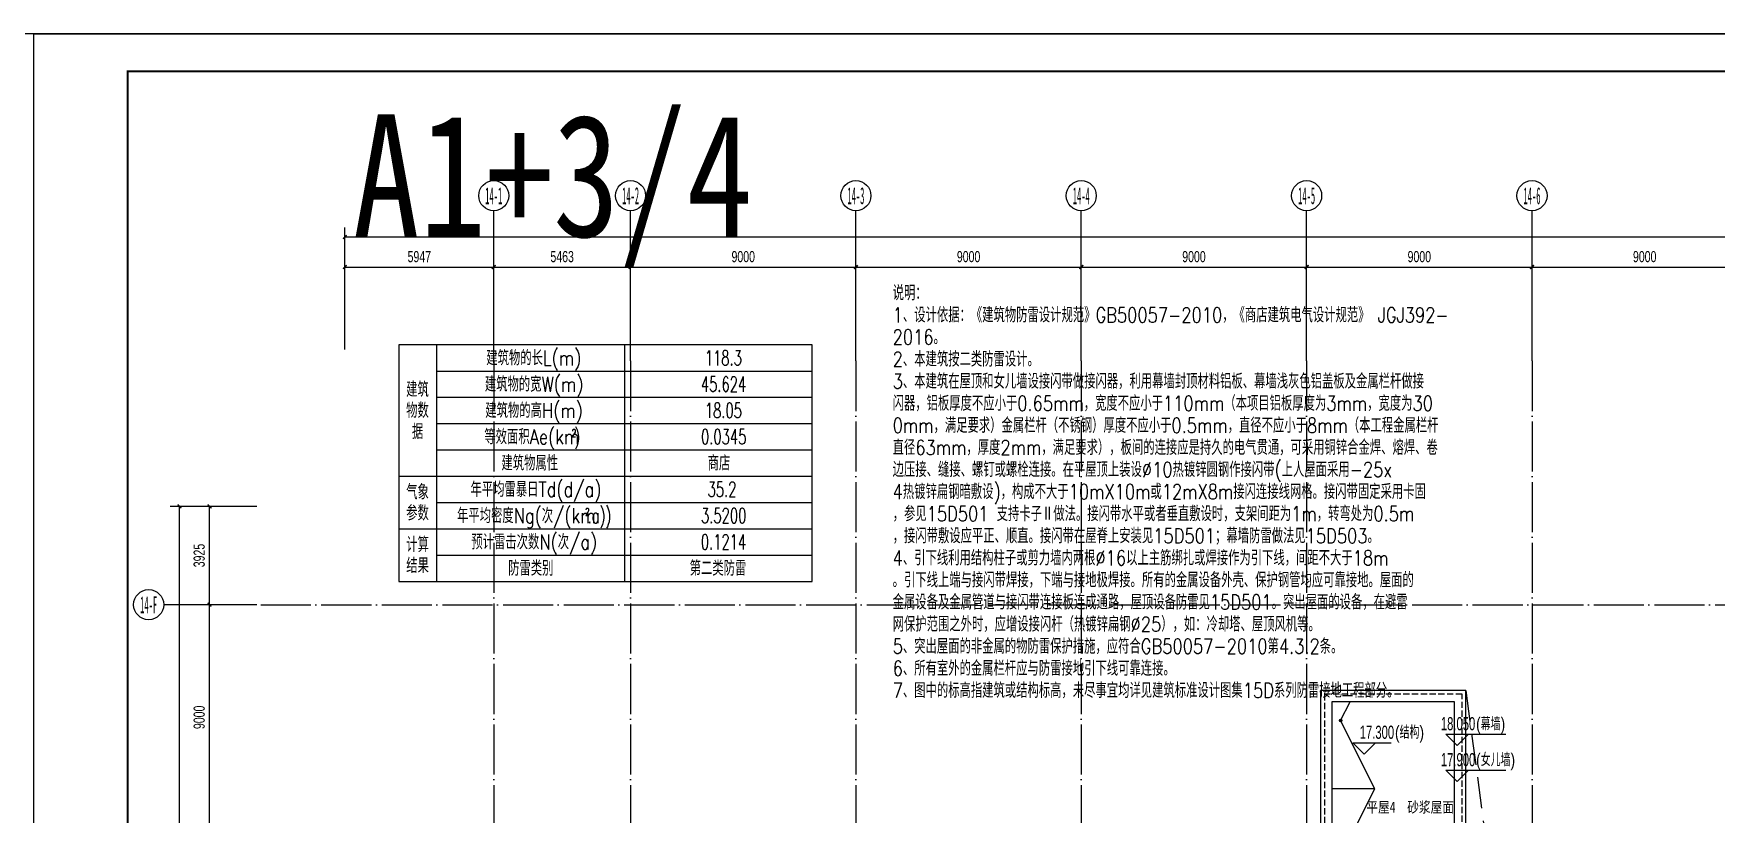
# Model space of a CAD drawing. Extents: x -233336 to 840473, y -28113 to 330904.
# Drawn here: x 671546 to 738745, y 297118 to 328295 of the extents above; entities that cross this region are included whole.
import ezdxf
from ezdxf.enums import TextEntityAlignment as Align
from ezdxf.xclip import XClip

# ---------------------------------------------------------------- set-up
doc = ezdxf.new("R2010")
doc.units = 0
doc.header["$LTSCALE"] = 1000
doc.header["$XCLIPFRAME"] = 2
for name, pattern in [('104-14# 核心筒$0$DOTE', [2.42, 2, -0.2, 0.02, -0.2]), ('X-104 14#平面$0$109 3#平面$0$DASH', [0.35, 0.25, -0.1]), ('X-104 14#平面$0$DASH', [0.35, 0.25, -0.1])]:
    doc.linetypes.add(name, pattern=pattern)
doc.layers.get('0').update_dxf_attribs({"linetype": 'CONTINUOUS'})
doc.layers.get('Defpoints').update_dxf_attribs({"linetype": 'CONTINUOUS'})
for name, color, linetype in [('104-14# 核心筒$0$01-标注_轴线坐标', 8, 'CONTINUOUS'), ('104-14# 核心筒$0$A_AXIS-轴线', 8, '104-14# 核心筒$0$DOTE'), ('104-14# 核心筒$0$AXIS_TEXT', 7, 'CONTINUOUS'), ('AXIS_TEXT', 7, 'CONTINUOUS'), ('TEL_TAB', 7, 'CONTINUOUS'), ('TEL_TEXT', 7, 'CONTINUOUS'), ('X-104 14#平面$0$01-标注_标高', 8, 'CONTINUOUS'), ('X-104 14#平面$0$02-TEXT_标注', 9, 'CONTINUOUS'), ('X-104 14#平面$0$A-O_分水线', 8, 'CONTINUOUS'), ('X-104 14#平面$0$A-O_屋面', 8, 'CONTINUOUS'), ('X-104 14#平面$0$A-SUR_保温', 8, 'CONTINUOUS')]:
    doc.layers.add(name, color=color, linetype=linetype)
doc.layers.add('X-104 14#平面$0$04-不打印_辅助线', color=8, linetype='CONTINUOUS', plot=False)
doc.styles.add('104-14# 核心筒$0$_TCH_AXIS', font='STXIHEI.TTF', dxfattribs={"width": 0.8})
doc.styles.add('104-14# 核心筒$0$_TCH_DIM_T3', font='ros.shx', dxfattribs={"width": 0.705882, "bigfont": 'jd.shx'})
doc.styles.add('_TEL_DIM', font='ROMANS2', dxfattribs={"width": 0.8, "height": 3.5, "bigfont": 'HZDF2'})
doc.styles.add('COMPLEX', font='COMPLEX')
doc.styles.add('X-104 14#平面$0$_TCH_DIM', font='ros.shx', dxfattribs={"width": 0.8, "bigfont": 'jd.shx'})
doc.styles.add('X-104 14#平面$0$_TCH_SPACE', font='STXIHEI.TTF', dxfattribs={"width": 0.8, "height": 5})
doc.styles.add('X-104 14#平面$0$Standard', font='STXIHEI.TTF', dxfattribs={"width": 0.8})
doc.dimstyles.new('104-14# 核心筒$0$_TCH_ARCH&&150', dxfattribs={"dimtxt": 446.25, "dimasz": 150, "dimexe": 375, "dimexo": 450, "dimgap": 189.375, "dimtad": 1, "dimdec": 0, "dimzin": 0, "dimdsep": 46, "dimtxsty": '104-14# 核心筒$0$_TCH_DIM_T3', "dimblk": '104-14# 核心筒$0$_ArchTick', "dimcen": 0.09, "dimclrt": 7, "dimazin": 2, "dimtfac": 1, "dimtdec": 0, "dimtix": 1, "dimtmove": 2, "dimatfit": 3, "dimfxl": 0, "dimtolj": 1, "dimtzin": 0, "dimarcsym": 0})

# ---------------------------------------------------------------- blocks, each defined once
blk = doc.blocks.new('图框-A1+1-4')
for points, const_width in [([(0, 0), (1051, 0), (1051, 594), (0, 594)], 0.05), ([(976, 584), (25, 584), (25, 10), (976, 10)], 0.5)]:
    blk.add_lwpolyline(points, close=True, dxfattribs=dict(const_width=const_width))
blk = doc.blocks.new('_AXISO')
blk.add_circle((0, 0), 0.5)
at = {"layer": 'AXIS_TEXT', "style": 'COMPLEX', "width": 1.041667}
blk.add_attdef('A', text='', height=0.56, dxfattribs=at).set_placement((-0.25, -0.28), (0.25, -0.28), align=Align.FIT)
blk = doc.blocks.new('104-14# 核心筒$0$_ArchTick')
at = {"color": 0, "linetype": 'ByBlock', "const_width": 0.4}
blk.add_lwpolyline([(-0.5, -0.5), (0.5, 0.5)], dxfattribs=at)
blk = doc.blocks.new('*D437')
at = {"layer": '104-14# 核心筒$0$01-标注_轴线坐标', "color": 0, "lineweight": -2}
for p, q in [((-6010, 318284), (-6010, 321959)), ((-63, 318284), (-63, 321959)), ((-6010, 321584), (-63, 321584))]:
    blk.add_line(p, q, dxfattribs=at)
at = {"layer": 'Defpoints', "color": 0}
for p in [(-63, 321584), (-6010, 317834), (-63, 317834)]:
    blk.add_point(p, dxfattribs=at)
at = {"layer": '104-14# 核心筒$0$01-标注_轴线坐标', "color": 0, "lineweight": -2, "xscale": 150, "yscale": 150, "zscale": 150, "rotation": 180}
blk.add_blockref('104-14# 核心筒$0$_ArchTick', (-6010, 321584), dxfattribs=at)
at = {"layer": '104-14# 核心筒$0$01-标注_轴线坐标', "color": 0, "lineweight": -2, "xscale": 150, "yscale": 150, "zscale": 150}
blk.add_blockref('104-14# 核心筒$0$_ArchTick', (-63, 321584), dxfattribs=at)
at = {"layer": '104-14# 核心筒$0$01-标注_轴线坐标', "color": 7, "insert": (-3036, 321996), "char_height": 446.2, "attachment_point": 5, "style": '104-14# 核心筒$0$_TCH_DIM_T3'}
blk.add_mtext('\\A1;5947', dxfattribs=at)
blk = doc.blocks.new('*D438')
at = {"layer": '104-14# 核心筒$0$01-标注_轴线坐标', "color": 0, "lineweight": -2}
for p, q in [((-63, 318284), (-63, 321959)), ((5400, 318284), (5400, 321959)), ((-63, 321584), (5400, 321584))]:
    blk.add_line(p, q, dxfattribs=at)
at = {"layer": 'Defpoints', "color": 0}
for p in [(5400, 321584), (-63, 317834), (5400, 317834)]:
    blk.add_point(p, dxfattribs=at)
at = {"layer": '104-14# 核心筒$0$01-标注_轴线坐标', "color": 0, "lineweight": -2, "xscale": 150, "yscale": 150, "zscale": 150, "rotation": 180}
blk.add_blockref('104-14# 核心筒$0$_ArchTick', (-63, 321584), dxfattribs=at)
at = {"layer": '104-14# 核心筒$0$01-标注_轴线坐标', "color": 0, "lineweight": -2, "xscale": 150, "yscale": 150, "zscale": 150}
blk.add_blockref('104-14# 核心筒$0$_ArchTick', (5400, 321584), dxfattribs=at)
at = {"layer": '104-14# 核心筒$0$01-标注_轴线坐标', "color": 7, "insert": (2669, 321996), "char_height": 446.2, "attachment_point": 5, "style": '104-14# 核心筒$0$_TCH_DIM_T3'}
blk.add_mtext('\\A1;5463', dxfattribs=at)
blk = doc.blocks.new('*D439')
at = {"layer": '104-14# 核心筒$0$01-标注_轴线坐标', "color": 0, "lineweight": -2}
for p, q in [((5400, 318284), (5400, 321959)), ((14400, 318284), (14400, 321959)), ((5400, 321584), (14400, 321584))]:
    blk.add_line(p, q, dxfattribs=at)
at = {"layer": 'Defpoints', "color": 0}
for p in [(14400, 321584), (5400, 317834), (14400, 317834)]:
    blk.add_point(p, dxfattribs=at)
at = {"layer": '104-14# 核心筒$0$01-标注_轴线坐标', "color": 0, "lineweight": -2, "xscale": 150, "yscale": 150, "zscale": 150, "rotation": 180}
blk.add_blockref('104-14# 核心筒$0$_ArchTick', (5400, 321584), dxfattribs=at)
at = {"layer": '104-14# 核心筒$0$01-标注_轴线坐标', "color": 0, "lineweight": -2, "xscale": 150, "yscale": 150, "zscale": 150}
blk.add_blockref('104-14# 核心筒$0$_ArchTick', (14400, 321584), dxfattribs=at)
at = {"layer": '104-14# 核心筒$0$01-标注_轴线坐标', "color": 7, "insert": (9900, 321996), "char_height": 446.2, "attachment_point": 5, "style": '104-14# 核心筒$0$_TCH_DIM_T3'}
blk.add_mtext('\\A1;9000', dxfattribs=at)
blk = doc.blocks.new('*D440')
at = {"layer": '104-14# 核心筒$0$01-标注_轴线坐标', "color": 0, "lineweight": -2}
for p, q in [((14400, 318284), (14400, 321959)), ((23400, 318284), (23400, 321959)), ((14400, 321584), (23400, 321584))]:
    blk.add_line(p, q, dxfattribs=at)
at = {"layer": 'Defpoints', "color": 0}
for p in [(23400, 321584), (14400, 317834), (23400, 317834)]:
    blk.add_point(p, dxfattribs=at)
at = {"layer": '104-14# 核心筒$0$01-标注_轴线坐标', "color": 0, "lineweight": -2, "xscale": 150, "yscale": 150, "zscale": 150, "rotation": 180}
blk.add_blockref('104-14# 核心筒$0$_ArchTick', (14400, 321584), dxfattribs=at)
at = {"layer": '104-14# 核心筒$0$01-标注_轴线坐标', "color": 0, "lineweight": -2, "xscale": 150, "yscale": 150, "zscale": 150}
blk.add_blockref('104-14# 核心筒$0$_ArchTick', (23400, 321584), dxfattribs=at)
at = {"layer": '104-14# 核心筒$0$01-标注_轴线坐标', "color": 7, "insert": (18900, 321996), "char_height": 446.2, "attachment_point": 5, "style": '104-14# 核心筒$0$_TCH_DIM_T3'}
blk.add_mtext('\\A1;9000', dxfattribs=at)
blk = doc.blocks.new('*D441')
at = {"layer": '104-14# 核心筒$0$01-标注_轴线坐标', "color": 0, "lineweight": -2}
for p, q in [((23400, 318284), (23400, 321959)), ((32400, 318284), (32400, 321959)), ((23400, 321584), (32400, 321584))]:
    blk.add_line(p, q, dxfattribs=at)
at = {"layer": 'Defpoints', "color": 0}
for p in [(32400, 321584), (23400, 317834), (32400, 317834)]:
    blk.add_point(p, dxfattribs=at)
at = {"layer": '104-14# 核心筒$0$01-标注_轴线坐标', "color": 0, "lineweight": -2, "xscale": 150, "yscale": 150, "zscale": 150, "rotation": 180}
blk.add_blockref('104-14# 核心筒$0$_ArchTick', (23400, 321584), dxfattribs=at)
at = {"layer": '104-14# 核心筒$0$01-标注_轴线坐标', "color": 0, "lineweight": -2, "xscale": 150, "yscale": 150, "zscale": 150}
blk.add_blockref('104-14# 核心筒$0$_ArchTick', (32400, 321584), dxfattribs=at)
at = {"layer": '104-14# 核心筒$0$01-标注_轴线坐标', "color": 7, "insert": (27900, 321996), "char_height": 446.2, "attachment_point": 5, "style": '104-14# 核心筒$0$_TCH_DIM_T3'}
blk.add_mtext('\\A1;9000', dxfattribs=at)
blk = doc.blocks.new('*D442')
at = {"layer": '104-14# 核心筒$0$01-标注_轴线坐标', "color": 0, "lineweight": -2}
for p, q in [((32400, 318284), (32400, 321959)), ((41400, 318284), (41400, 321959)), ((32400, 321584), (41400, 321584))]:
    blk.add_line(p, q, dxfattribs=at)
at = {"layer": 'Defpoints', "color": 0}
for p in [(41400, 321584), (32400, 317834), (41400, 317834)]:
    blk.add_point(p, dxfattribs=at)
at = {"layer": '104-14# 核心筒$0$01-标注_轴线坐标', "color": 0, "lineweight": -2, "xscale": 150, "yscale": 150, "zscale": 150, "rotation": 180}
blk.add_blockref('104-14# 核心筒$0$_ArchTick', (32400, 321584), dxfattribs=at)
at = {"layer": '104-14# 核心筒$0$01-标注_轴线坐标', "color": 0, "lineweight": -2, "xscale": 150, "yscale": 150, "zscale": 150}
blk.add_blockref('104-14# 核心筒$0$_ArchTick', (41400, 321584), dxfattribs=at)
at = {"layer": '104-14# 核心筒$0$01-标注_轴线坐标', "color": 7, "insert": (36900, 321996), "char_height": 446.2, "attachment_point": 5, "style": '104-14# 核心筒$0$_TCH_DIM_T3'}
blk.add_mtext('\\A1;9000', dxfattribs=at)
blk = doc.blocks.new('*D443')
at = {"layer": '104-14# 核心筒$0$01-标注_轴线坐标', "color": 0, "lineweight": -2}
for p, q in [((41400, 318284), (41400, 321959)), ((50400, 318284), (50400, 321959)), ((41400, 321584), (50400, 321584))]:
    blk.add_line(p, q, dxfattribs=at)
at = {"layer": 'Defpoints', "color": 0}
for p in [(50400, 321584), (41400, 317834), (50400, 317834)]:
    blk.add_point(p, dxfattribs=at)
at = {"layer": '104-14# 核心筒$0$01-标注_轴线坐标', "color": 0, "lineweight": -2, "xscale": 150, "yscale": 150, "zscale": 150, "rotation": 180}
blk.add_blockref('104-14# 核心筒$0$_ArchTick', (41400, 321584), dxfattribs=at)
at = {"layer": '104-14# 核心筒$0$01-标注_轴线坐标', "color": 0, "lineweight": -2, "xscale": 150, "yscale": 150, "zscale": 150}
blk.add_blockref('104-14# 核心筒$0$_ArchTick', (50400, 321584), dxfattribs=at)
at = {"layer": '104-14# 核心筒$0$01-标注_轴线坐标', "color": 7, "insert": (45900, 321996), "char_height": 446.2, "attachment_point": 5, "style": '104-14# 核心筒$0$_TCH_DIM_T3'}
blk.add_mtext('\\A1;9000', dxfattribs=at)
blk = doc.blocks.new('*D458')
at = {"layer": '104-14# 核心筒$0$01-标注_轴线坐标', "color": 0, "lineweight": -2}
for p, q in [((-9520, 308100), (-11788, 308100)), ((-11413, 299100), (-11413, 308100)), ((-9520, 299100), (-11788, 299100))]:
    blk.add_line(p, q, dxfattribs=at)
at = {"layer": 'Defpoints', "color": 0}
for p in [(-11413, 308100), (-9070, 308100), (-9070, 299100)]:
    blk.add_point(p, dxfattribs=at)
at = {"layer": '104-14# 核心筒$0$01-标注_轴线坐标', "color": 0, "lineweight": -2, "xscale": 150, "yscale": 150, "zscale": 150}
for p, rotation in [((-11413, 308100), 90), ((-11413, 299100), 270)]:
    blk.add_blockref('104-14# 核心筒$0$_ArchTick', p, dxfattribs=dict(at, rotation=rotation))
at = {"layer": '104-14# 核心筒$0$01-标注_轴线坐标', "color": 7, "insert": (-11825, 303600), "char_height": 446.2, "attachment_point": 5, "rotation": 90, "style": '104-14# 核心筒$0$_TCH_DIM_T3'}
blk.add_mtext('\\A1;9000', dxfattribs=at)
blk = doc.blocks.new('*D459')
at = {"layer": '104-14# 核心筒$0$01-标注_轴线坐标', "color": 0, "lineweight": -2}
for p, q in [((-9520, 312025), (-11788, 312025)), ((-11413, 308100), (-11413, 312025)), ((-9520, 308100), (-11788, 308100))]:
    blk.add_line(p, q, dxfattribs=at)
at = {"layer": 'Defpoints', "color": 0}
for p in [(-11413, 312025), (-9070, 312025), (-9070, 308100)]:
    blk.add_point(p, dxfattribs=at)
at = {"layer": '104-14# 核心筒$0$01-标注_轴线坐标', "color": 0, "lineweight": -2, "xscale": 150, "yscale": 150, "zscale": 150}
for p, rotation in [((-11413, 312025), 90), ((-11413, 308100), 270)]:
    blk.add_blockref('104-14# 核心筒$0$_ArchTick', p, dxfattribs=dict(at, rotation=rotation))
at = {"layer": '104-14# 核心筒$0$01-标注_轴线坐标', "color": 7, "insert": (-11825, 310063), "char_height": 446.2, "attachment_point": 5, "rotation": 90, "style": '104-14# 核心筒$0$_TCH_DIM_T3'}
blk.add_mtext('\\A1;3925', dxfattribs=at)
blk = doc.blocks.new('*D478')
at = {"layer": '104-14# 核心筒$0$01-标注_轴线坐标', "color": 0, "lineweight": -2}
for p, q in [((-6010, 318284), (-6010, 323159)), ((-6010, 322784), (120742, 322784)), ((120742, 318284), (120742, 323159))]:
    blk.add_line(p, q, dxfattribs=at)
at = {"layer": 'Defpoints', "color": 0}
for p in [(120742, 322784), (-6010, 317834), (120742, 317834)]:
    blk.add_point(p, dxfattribs=at)
at = {"layer": '104-14# 核心筒$0$01-标注_轴线坐标', "color": 0, "lineweight": -2, "xscale": 150, "yscale": 150, "zscale": 150, "rotation": 180}
blk.add_blockref('104-14# 核心筒$0$_ArchTick', (-6010, 322784), dxfattribs=at)
at = {"layer": '104-14# 核心筒$0$01-标注_轴线坐标', "color": 0, "lineweight": -2, "xscale": 150, "yscale": 150, "zscale": 150}
blk.add_blockref('104-14# 核心筒$0$_ArchTick', (120742, 322784), dxfattribs=at)
at = {"layer": '104-14# 核心筒$0$01-标注_轴线坐标', "color": 7, "insert": (57366, 323196), "char_height": 446.2, "attachment_point": 5, "style": '104-14# 核心筒$0$_TCH_DIM_T3'}
blk.add_mtext('\\A1;126752', dxfattribs=at)
blk = doc.blocks.new('*D479')
at = {"layer": '104-14# 核心筒$0$01-标注_轴线坐标', "color": 0, "lineweight": -2}
for p, q in [((-9520, 312025), (-12988, 312025)), ((-12613, 262384), (-12613, 312025)), ((-9520, 262384), (-12988, 262384))]:
    blk.add_line(p, q, dxfattribs=at)
at = {"layer": 'Defpoints', "color": 0}
for p in [(-12613, 312025), (-9070, 312025), (-9070, 262384)]:
    blk.add_point(p, dxfattribs=at)
at = {"layer": '104-14# 核心筒$0$01-标注_轴线坐标', "color": 0, "lineweight": -2, "xscale": 150, "yscale": 150, "zscale": 150}
for p, rotation in [((-12613, 312025), 90), ((-12613, 262384), 270)]:
    blk.add_blockref('104-14# 核心筒$0$_ArchTick', p, dxfattribs=dict(at, rotation=rotation))
at = {"layer": '104-14# 核心筒$0$01-标注_轴线坐标', "color": 7, "insert": (-13025, 287204), "char_height": 446.2, "attachment_point": 5, "rotation": 90, "style": '104-14# 核心筒$0$_TCH_DIM_T3'}
blk.add_mtext('\\A1;49641', dxfattribs=at)
blk = doc.blocks.new('104-14# 核心筒')
at = {"layer": '104-14# 核心筒$0$01-标注_轴线坐标'}
for p, q in [((-62.7, 317833.6), (-62.7, 323833.6)), ((5400, 317833.6), (5400, 323833.6)), ((14400, 317833.6), (14400, 323833.6)), ((23400, 317833.6), (23400, 323833.6)), ((32400, 317833.6), (32400, 323833.6)), ((41400, 317833.6), (41400, 323833.6)), ((-9907.7, 308100), (-13243.8, 308100))]:
    blk.add_line(p, q, dxfattribs=at)
at = {"layer": '104-14# 核心筒$0$A_AXIS-轴线'}
for p, q in [((-62.7, 317833.6), (-62.7, 259754.9)), ((5400, 317833.6), (5400, 259754.9)), ((14400, 317833.6), (14400, 259754.9)), ((23400, 317833.6), (23400, 259754.9)), ((32400, 317833.6), (32400, 259754.9)), ((41400, 317833.6), (41400, 259754.9)), ((-9370.1, 308100), (120259.9, 308100))]:
    blk.add_line(p, q, dxfattribs=at)
at = {"layer": '104-14# 核心筒$0$01-标注_轴线坐标'}
ref = blk.add_blockref('_AXISO', (-62.7, 324433.6), dxfattribs=dict(at, xscale=1200, yscale=1200, zscale=1200))
ref.add_attrib('A', '14-1', dxfattribs={"layer": '104-14# 核心筒$0$AXIS_TEXT', "height": 678.82, "style": '104-14# 核心筒$0$_TCH_AXIS', "width": 0.46828}).set_placement((-402.1, 324094.2), (276.7, 324094.2), align=Align.FIT)
ref = blk.add_blockref('_AXISO', (5400, 324433.6), dxfattribs=dict(at, xscale=1200, yscale=1200, zscale=1200))
ref.add_attrib('A', '14-2', dxfattribs={"layer": '104-14# 核心筒$0$AXIS_TEXT', "height": 678.82, "style": '104-14# 核心筒$0$_TCH_AXIS', "width": 0.46828}).set_placement((5060.6, 324094.2), (5739.4, 324094.2), align=Align.FIT)
ref = blk.add_blockref('_AXISO', (14400, 324433.6), dxfattribs=dict(at, xscale=1200, yscale=1200, zscale=1200))
ref.add_attrib('A', '14-3', dxfattribs={"layer": '104-14# 核心筒$0$AXIS_TEXT', "height": 678.82, "style": '104-14# 核心筒$0$_TCH_AXIS', "width": 0.46828}).set_placement((14060.6, 324094.2), (14739.4, 324094.2), align=Align.FIT)
ref = blk.add_blockref('_AXISO', (23400, 324433.6), dxfattribs=dict(at, xscale=1200, yscale=1200, zscale=1200))
ref.add_attrib('A', '14-4', dxfattribs={"layer": '104-14# 核心筒$0$AXIS_TEXT', "height": 678.82, "style": '104-14# 核心筒$0$_TCH_AXIS', "width": 0.46828}).set_placement((23060.6, 324094.2), (23739.4, 324094.2), align=Align.FIT)
ref = blk.add_blockref('_AXISO', (32400, 324433.6), dxfattribs=dict(at, xscale=1200, yscale=1200, zscale=1200))
ref.add_attrib('A', '14-5', dxfattribs={"layer": '104-14# 核心筒$0$AXIS_TEXT', "height": 678.82, "style": '104-14# 核心筒$0$_TCH_AXIS', "width": 0.46828}).set_placement((32060.6, 324094.2), (32739.4, 324094.2), align=Align.FIT)
ref = blk.add_blockref('_AXISO', (41400, 324433.6), dxfattribs=dict(at, xscale=1200, yscale=1200, zscale=1200))
ref.add_attrib('A', '14-6', dxfattribs={"layer": '104-14# 核心筒$0$AXIS_TEXT', "height": 678.82, "style": '104-14# 核心筒$0$_TCH_AXIS', "width": 0.46828}).set_placement((41060.6, 324094.2), (41739.4, 324094.2), align=Align.FIT)
ref = blk.add_blockref('_AXISO', (-13843.8, 308100), dxfattribs=dict(at, xscale=1200, yscale=1200, zscale=1200))
ref.add_attrib('A', '14-F', dxfattribs={"layer": '104-14# 核心筒$0$AXIS_TEXT', "height": 678.82, "style": '104-14# 核心筒$0$_TCH_AXIS', "width": 0.485065}).set_placement((-14183.2, 307760.6), (-13504.4, 307760.6), align=Align.FIT)
for p1, p2, distance, text, picture, middle in [((-6009.8, 317833.6), (120741.8, 317833.6), 4950, '126752', '*D478', (57366, 323196.1)), ((-6009.8, 317833.6), (-62.7, 317833.6), 3750, '5947', '*D437', (-3036.2, 321996.1)), ((-62.7, 317833.6), (5400, 317833.6), 3750, '5463', '*D438', (2668.6, 321996.1)), ((5400, 317833.6), (14400, 317833.6), 3750, '9000', '*D439', (9900, 321996.1)), ((14400, 317833.6), (23400, 317833.6), 3750, '9000', '*D440', (18900, 321996.1)), ((23400, 317833.6), (32400, 317833.6), 3750, '9000', '*D441', (27900, 321996.1)), ((32400, 317833.6), (41400, 317833.6), 3750, '9000', '*D442', (36900, 321996.1)), ((41400, 317833.6), (50400, 317833.6), 3750, '9000', '*D443', (45900, 321996.1)), ((-9070, 262383.6), (-9070, 312025), 3542.6, '49641', '*D479', (-13025.1, 287204.3)), ((-9070, 308100), (-9070, 312025), 2342.6, '3925', '*D459', (-11825.1, 310062.5)), ((-9070, 299100), (-9070, 308100), 2342.6, '9000', '*D458', (-11825.1, 303600))]:
    dim = blk.add_aligned_dim(p1=p1, p2=p2, distance=distance, text=text, dimstyle='104-14# 核心筒$0$_TCH_ARCH&&150', dxfattribs=at)
    dim.commit()
    dim.dimension.update_dxf_attribs({"geometry": picture, "text_midpoint": middle})
blk = doc.blocks.new('X-104 14#平面')
blk.add_lwpolyline([(139216.5, 241800), (-18433.5, 241800), (-18433.5, 330900), (139216.5, 330900)], close=True)
at = {"color": 8, "linetype": 'X-104 14#平面$0$109 3#平面$0$DASH'}
blk.add_lwpolyline([(38607.5, 296975.9), (38607.5, 304525.9), (33107.5, 304525.9), (33107.5, 296975.9)], close=True, dxfattribs=at)
at = {"layer": 'X-104 14#平面$0$01-标注_标高'}
for p, q in [((34695, 302135.9), (34245, 302585.9)), ((34245, 302585.9), (35776.9, 302585.9)), ((34695, 302135.9), (35145, 302585.9)), ((38409.4, 302477.6), (37959.4, 302927.6)), ((37959.4, 302927.6), (40350.3, 302927.6)), ((38409.4, 302477.6), (38859.4, 302927.6)), ((38409.4, 301040.1), (37959.4, 301490.1)), ((37959.4, 301490.1), (40350.3, 301490.1)), ((38409.4, 301040.1), (38859.4, 301490.1))]:
    blk.add_line(p, q, dxfattribs=at)
at = {"layer": 'X-104 14#平面$0$02-TEXT_标注', "linetype": 'X-104 14#平面$0$DASH', "ltscale": 5}
blk.add_lwpolyline([(38757.5, 304675.9), (41850, 281450)], dxfattribs=at)
at = {"layer": 'X-104 14#平面$0$A-O_分水线'}
blk.add_line((35120, 300750.9), (33407.5, 300750.9), dxfattribs=at)
for points in [[(35120, 300750.9), (33757.5, 303475.9), (34132.5, 304225.9)], [(34132.5, 297275.9), (33757.5, 298025.9), (35120, 300750.9)]]:
    blk.add_lwpolyline(points, dxfattribs=at)
blk.add_circle((33757.5, 303475.9), 50, dxfattribs=at)
at = {"layer": 'X-104 14#平面$0$A-O_屋面'}
blk.add_lwpolyline([(38307.5, 297275.9), (38307.5, 304225.9), (33407.5, 304225.9), (33407.5, 297275.9)], close=True, dxfattribs=at)
at = {"layer": 'X-104 14#平面$0$A-SUR_保温'}
blk.add_lwpolyline([(38757.5, 296825.9), (38757.5, 304675.9), (32957.5, 304675.9), (32957.5, 296825.9)], close=True, dxfattribs=at)
at = {"xscale": 150, "yscale": 150, "zscale": 150}
blk.add_blockref('图框-A1+1-4', (-18433.5, 241800), dxfattribs=at)
ref = blk.add_blockref('104-14# 核心筒', (0, 0))
XClip(ref).set_block_clipping_path([(-38664.3623821461, -25500), (139216.5485069363, 330900)])
at = {"layer": 'X-104 14#平面$0$01-标注_标高', "color": 7, "style": 'X-104 14#平面$0$_TCH_DIM'}
for s, height, width, p in [('17.300', 525, 0.64, (34519.9, 302743.4)), ('(结构)', 520.93, 0.8, (35926.9, 302743.4)), ('18.050', 525, 0.64, (37760.4, 303085.1)), ('(幕墙)', 520.93, 0.8, (39167.4, 303085.1)), ('17.900', 525, 0.64, (37760.4, 301647.6)), ('(女儿墙)', 520.93, 0.8, (39167.4, 301647.6))]:
    blk.add_text(s, height=height, dxfattribs=dict(at, width=width)).set_placement(p)
at = {"layer": 'X-104 14#平面$0$02-TEXT_标注', "style": 'X-104 14#平面$0$Standard', "width": 0.8}
blk.add_text('平屋4  砂浆屋面', height=428.14, dxfattribs=at).set_placement((34783.8, 299800.2))
at = {"layer": 'X-104 14#平面$0$04-不打印_辅助线', "style": 'X-104 14#平面$0$_TCH_SPACE', "width": 0.8}
blk.add_text('A1+3/4', height=4893.01, dxfattribs=at).set_placement((-5690.7, 322791.3))

msp = doc.modelspace()

# ---------------------------------------------------------------- linework, layer by layer
at = {"layer": 'TEL_TAB'}
msp.add_lwpolyline([(686136.3, 306422.5), (702636.3, 306422.5), (702636.3, 315872.5), (686136.3, 315872.5)], close=True, dxfattribs=at)
for points in [[(687636.3, 315872.5), (687636.3, 306422.5)], [(695136.3, 315872.5), (695136.3, 306422.5)], [(687636.3, 314822.5), (702636.3, 314822.5)], [(687636.3, 313772.5), (702636.3, 313772.5)], [(687636.3, 312722.5), (702636.3, 312722.5)], [(687636.3, 311672.5), (702636.3, 311672.5)], [(686136.3, 310622.5), (702636.3, 310622.5)], [(687636.3, 309572.5), (702636.3, 309572.5)], [(686136.3, 308522.5), (702636.3, 308522.5)], [(687636.3, 307472.5), (702636.3, 307472.5)]]:
    msp.add_lwpolyline(points, dxfattribs=at)

# ---------------------------------------------------------------- block references
msp.add_blockref('X-104 14#平面', (689983.4, -2608.9))

# ---------------------------------------------------------------- texts
at = {"layer": 'TEL_TAB', "style": '_TEL_DIM'}
for s, height, width, p in [('建筑物的长L(m)', 595.28, 0.8, (689622.2, 315047.5)), ('118.3', 600, 0.64, (698350, 315047.5)), ('建筑物的宽W(m)', 595.28, 0.8, (689564.7, 313997.5)), ('45.624', 600, 0.64, (698191.1, 313997.5)), ('建筑', 595.28, 0.8, (686422.1, 313787.5)), ('物数', 595.28, 0.8, (686422.1, 312947.5)), ('建筑物的高H(m)', 595.28, 0.8, (689581.1, 312947.5)), ('18.05', 600, 0.64, (698350, 312947.5)), ('据', 595.3, 0.8, (686654.2, 312107.5)), ('等效面积Ae(km', 595.28, 0.8, (689544.7, 311897.5)), ('2', 300, 0.64, (693042.4, 312197.5)), (')', 600, 0.64, (693135.1, 311897.5)), ('0.0345', 600, 0.64, (698197.7, 311897.5)), ('建筑物属性', 595.28, 0.8, (690227.8, 310847.5)), ('商店', 595.28, 0.8, (698459.2, 310847.5)), ('年平均雷暴日Td(d/a)', 595.276, 0.8, (688991.9, 309797.5)), ('气象', 595.28, 0.8, (686425.2, 309692.5)), ('35.2', 600, 0.64, (698462.5, 309797.5)), ('参数', 595.28, 0.8, (686425.2, 308852.5)), ('年平均密度Ng(次/(km', 595.276, 0.8, (688453.8, 308747.5)), ('2', 300, 0.64, (693577.2, 309047.5)), ('.a))', 600, 0.64, (693669.9, 308747.5)), ('3.5200', 600, 0.64, (698197.7, 308747.5)), ('计算', 595.28, 0.8, (686426.1, 307592.5)), ('预计雷击次数N(次/a)', 595.276, 0.8, (689025.9, 307697.5)), ('0.1214', 600, 0.64, (698191.1, 307697.5)), ('结果', 595.28, 0.8, (686426.1, 306752.5)), ('防雷类别', 595.28, 0.8, (690494.3, 306647.5)), ('第二类防雷', 595.28, 0.8, (697744.8, 306647.5))]:
    msp.add_text(s, height=height, dxfattribs=dict(at, width=width)).set_placement(p)
at = {"layer": 'TEL_TEXT', "style": '_TEL_DIM', "width": 0.8}
for s, height, p in [('说明：', 595.28, (705851, 317645.1, 2600)), ('1、设计依据：《建筑物防雷设计规范》GB50057-2010，《商店建筑电气设计规范》 JGJ392-', 595.276, (705851, 316763.1, 2600)), ('2016。', 595.28, (705851, 315881.1, 2600)), ('2、本建筑按二类防雷设计。', 595.276, (705851, 314999.1, 2600)), ('3、本建筑在屋顶和女儿墙设接闪带做接闪器，利用幕墙封顶材料铝板、幕墙浅灰色铝盖板及金属栏杆做接', 595.276, (705851, 314117.1, 2600)), ('闪器，铝板厚度不应小于0.65mm，宽度不应小于110mm（本项目铝板厚度为3mm，宽度为30', 595.276, (705851, 313235.1, 2600)), ('0mm，满足要求）金属栏杆（不锈钢）厚度不应小于0.5mm，直径不应小于8mm（本工程金属栏杆', 595.276, (705851, 312353.1, 2600)), ('直径63mm，厚度2mm，满足要求），板间的连接应是持久的电气贯通，可采用铜锌合金焊、熔焊、卷', 595.276, (705851, 311471.1, 2600)), ('边压接、缝接、螺钉或螺栓连接。在平屋顶上装设%%c10热镀锌圆钢作接闪带(上人屋面采用-25x', 595.276, (705851, 310589.1, 2600)), ('4热镀锌扁钢暗敷设)，构成不大于10mX10m或12mX8m接闪连接线网格。接闪带固定采用卡固', 595.276, (705851, 309707.1, 2600)), ('，参见15D501 支持卡子Ⅱ做法。接闪带水平或者垂直敷设时，支架间距为1m，转弯处为0.5m', 595.276, (705851, 308825.1, 2600)), ('，接闪带敷设应平正、顺直。接闪带在屋脊上安装见15D501；幕墙防雷做法见15D503。', 595.276, (705851, 307943.1, 2600)), ('4、引下线利用结构柱子或剪力墙内两根%%C16以上主筋绑扎或焊接作为引下线，间距不大于18m', 595.276, (705851, 307061.1, 2600)), ('。引下线上端与接闪带焊接，下端与接地极焊接。所有的金属设备外壳、保护钢管均应可靠接地。屋面的', 595.276, (705851, 306179.1, 2600)), ('金属设备及金属管道与接闪带连接板连成通路，屋顶设备防雷见15D501。突出屋面的设备，在避雷', 595.276, (705851, 305297.1, 2600)), ('网保护范围之外时，应增设接闪杆（热镀锌扁钢%%c25），如：冷却塔、屋顶风机等。', 595.276, (705851, 304415.1, 2600)), ('5、突出屋面的非金属的物防雷保护措施，应符合GB50057-2010第4.3.2条。', 595.276, (705851, 303533.1, 2600)), ('6、所有室外的金属栏杆应与防雷接地引下线可靠连接。', 595.276, (705851, 302651.1, 2600)), ('7、图中的标高指建筑或结构标高，未尽事宜均详见建筑标准设计图集15D系列防雷接地工程部分。', 595.276, (705851, 301769.1, 2600))]:
    msp.add_text(s, height=height, dxfattribs=at).set_placement(p)

doc.saveas('drawing.dxf')
